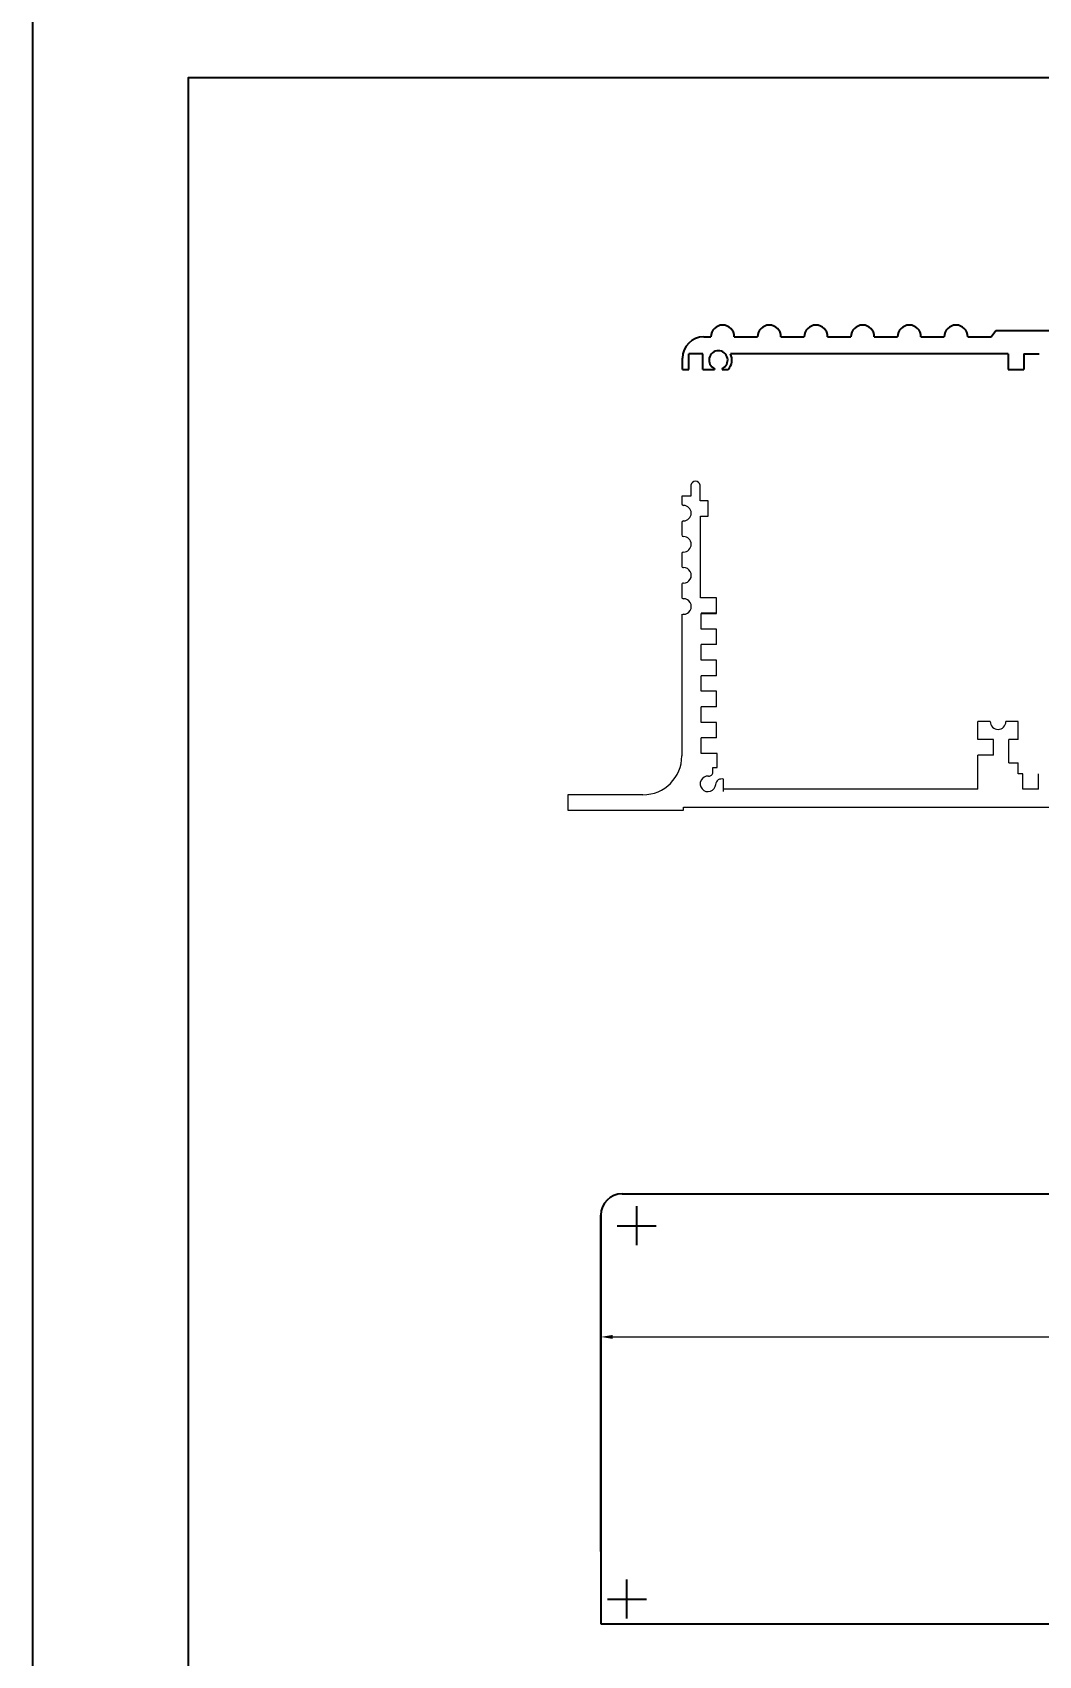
# Model space of a CAD drawing. Header units: millimetres. Extents: x 0 to 6709, y 0 to 2428.
# Drawn here: x 839.3 to 968.6, y 2008 to 2216.7 of the extents above; entities that cross this region are included whole.
import ezdxf

# ---------------------------------------------------------------- set-up
doc = ezdxf.new("R2010")
doc.units = ezdxf.units.MM
doc.header["$PDMODE"] = 2
doc.header["$PDSIZE"] = 3
doc.dimstyles.new('ISO-25$0', dxfattribs={"dimtxt": 3.5, "dimasz": 1.5, "dimexe": 0, "dimexo": 0, "dimgap": 0.3, "dimtad": 1, "dimtih": 1, "dimtoh": 1, "dimdec": 1, "dimdsep": 46, "dimtxsty": 'Standard', "dimcen": 0, "dimaunit": 1, "dimadec": 0, "dimazin": 3, "dimtfac": 1, "dimtdec": 1, "dimtofl": 0, "dimtmove": 0, "dimatfit": 3, "dimfxl": 1, "dimlwd": 9, "dimlwe": 9, "dimarcsym": 0})

# ---------------------------------------------------------------- blocks, each defined once
blk = doc.blocks.new('*D38')
at = {"color": 0, "lineweight": 9, "transparency": 16777216}
for p, q in [((912.32, 2038.38), (912.32, 2049.01)), ((913.82, 2049.01), (1071.52, 2049.01)), ((1073.02, 2045.56), (1073.02, 2049.01))]:
    blk.add_line(p, q, dxfattribs=at)
at = {"color": 0, "transparency": 16777216}
for points in [[(913.82, 2049.26), (913.82, 2048.76), (912.32, 2049.01)], [(1071.52, 2049.26), (1071.52, 2048.76), (1073.02, 2049.01)]]:
    blk.add_solid(points, dxfattribs=at)
at = {"layer": 'Defpoints', "color": 0, "transparency": 16777216}
for p in [(1073.02, 2049.01), (1073.02, 2045.56), (912.32, 2038.38)]:
    blk.add_point(p, dxfattribs=at)
at = {"color": 0, "transparency": 16777216, "insert": (982.85, 2051.1), "char_height": 3.5, "attachment_point": 5}
blk.add_mtext('160.7', dxfattribs=at)

msp = doc.modelspace()

# ---------------------------------------------------------------- linework, layer by layer
for p, q in [((925.57, 2177.59), (926.47, 2177.59)), ((929.47, 2177.59), (932.47, 2177.59)), ((935.47, 2177.59), (938.47, 2177.59)), ((941.47, 2177.59), (944.47, 2177.59)), ((947.47, 2177.59), (950.47, 2177.59)), ((953.47, 2177.59), (956.47, 2177.59)), ((959.47, 2177.59), (962.47, 2177.59)), ((962.47, 2177.59), (963.07, 2178.39)), ((963.07, 2178.39), (1007.27, 2178.39)), ((922.82, 2173.39), (922.82, 2174.84)), ((923.62, 2173.39), (923.62, 2175.39)), ((925.42, 2175.39), (923.62, 2175.39)), ((925.42, 2173.39), (925.42, 2175.39)), ((964.67, 2175.39), (928.98, 2175.39)), ((964.67, 2175.39), (964.67, 2173.39)), ((966.67, 2175.39), (966.67, 2173.39)), ((966.67, 2175.39), (968.67, 2175.39)), ((922.82, 2173.39), (923.62, 2173.39)), ((925.42, 2173.39), (926.92, 2173.39)), ((926.92, 2173.5), (926.92, 2173.39)), ((927.92, 2173.5), (927.92, 2173.39)), ((927.92, 2173.39), (928.69, 2173.39)), ((964.67, 2173.39), (966.67, 2173.39)), ((927.19, 2142.01), (925.19, 2142.01)), ((915.07, 2067.41), (1070.27, 2067.41)), ((916.92, 2060.81), (916.92, 2065.81)), ((941.07, 2067.41), (1048.6, 2067.41)), ((912.32, 2021.41), (912.32, 2064.66)), ((912.32, 2064.66), (912.32, 2012.11)), ((912.32, 2063.86), (912.32, 2060.41)), ((914.42, 2063.31), (919.42, 2063.31)), ((915.67, 2012.81), (915.67, 2017.81)), ((913.17, 2015.31), (918.17, 2015.31)), ((912.32, 2012.11), (1073.02, 2012.11))]:
    msp.add_line(p, q)
at = {"color": 7, "linetype": 'Continuous', "lineweight": 15}
for p, q in [((923.88, 2158.51), (923.88, 2157.11)), ((925.08, 2156.51), (925.08, 2158.51)), ((922.73, 2157.11), (922.73, 2156.11)), ((923.88, 2157.11), (922.73, 2157.11)), ((926.13, 2156.51), (925.08, 2156.51)), ((926.13, 2154.51), (926.13, 2156.51)), ((922.73, 2153.71), (922.73, 2152.11)), ((925.13, 2154.51), (926.13, 2154.51)), ((925.13, 2144.01), (925.13, 2154.51)), ((922.73, 2149.71), (922.73, 2148.11)), ((922.73, 2145.71), (922.73, 2144.11)), ((927.19, 2144.01), (925.13, 2144.01)), ((927.19, 2142.01), (927.19, 2144.01)), ((922.73, 2141.91), (922.73, 2123.71)), ((925.19, 2140.01), (925.19, 2142.01)), ((927.19, 2140.01), (925.19, 2140.01)), ((927.19, 2138.01), (927.19, 2140.01)), ((927.19, 2138.01), (925.19, 2138.01)), ((925.19, 2136.01), (925.19, 2138.01)), ((927.19, 2136.01), (925.19, 2136.01)), ((927.19, 2134.01), (927.19, 2136.01)), ((927.19, 2134.01), (925.19, 2134.01)), ((925.19, 2132.01), (925.19, 2134.01)), ((927.19, 2132.01), (925.19, 2132.01)), ((927.19, 2130.01), (927.19, 2132.01)), ((927.19, 2130.01), (925.19, 2130.01)), ((925.19, 2128.01), (925.19, 2130.01)), ((927.19, 2128.01), (925.19, 2128.01)), ((927.19, 2126.01), (927.19, 2128.01)), ((962.38, 2128.11), (960.78, 2128.11)), ((960.78, 2125.81), (960.78, 2128.11)), ((965.98, 2128.11), (964.38, 2128.11)), ((965.98, 2125.81), (965.98, 2128.11)), ((927.19, 2126.01), (925.19, 2126.01)), ((925.19, 2124.01), (925.19, 2126.01)), ((962.78, 2125.81), (960.78, 2125.81)), ((962.78, 2123.81), (962.78, 2125.81)), ((965.98, 2125.81), (964.78, 2125.81)), ((964.78, 2122.81), (964.78, 2125.81)), ((927.26, 2124.01), (925.19, 2124.01)), ((926.71, 2122.21), (927.26, 2122.21)), ((926.71, 2121.6), (926.71, 2122.21)), ((927.26, 2122.21), (927.26, 2124.01)), ((962.78, 2123.81), (960.78, 2123.81)), ((960.78, 2119.41), (960.78, 2123.81)), ((964.78, 2122.81), (965.98, 2122.81)), ((965.98, 2121.41), (965.98, 2122.81)), ((928.08, 2119.11), (928.08, 2120.7)), ((966.58, 2121.41), (965.98, 2121.41)), ((966.58, 2119.41), (966.58, 2121.41)), ((968.58, 2119.41), (968.58, 2121.41)), ((908.08, 2118.71), (908.08, 2116.71)), ((917.73, 2118.71), (908.08, 2118.71)), ((960.78, 2119.41), (928.08, 2119.41)), ((968.58, 2119.41), (966.58, 2119.41)), ((908.08, 2116.71), (922.94, 2116.71)), ((922.94, 2117.11), (997.69, 2117.11)), ((922.94, 2116.71), (922.94, 2117.11))]:
    msp.add_line(p, q, dxfattribs=at)
for points in [[(1433.25, 1810.87), (1433.25, 2230.87), (839.25, 2230.87), (839.25, 1810.87)], [(859.25, 1830.87), (1413.25, 1830.87), (1413.25, 2210.87), (859.25, 2210.87)]]:
    msp.add_lwpolyline(points, close=True)
for centre, radius, start, end in [((927.97, 2177.59), 1.5, 0, 180), ((933.97, 2177.59), 1.5, 0, 180), ((939.97, 2177.59), 1.5, 0, 180), ((945.97, 2177.59), 1.5, 0, 180), ((951.97, 2177.59), 1.5, 0, 180), ((957.97, 2177.59), 1.5, 0, 180), ((925.57, 2174.84), 2.75, 90, 180), ((927.42, 2174.59), 1.2, 294.6243, 245.3757), ((927.42, 2174.59), 1.75, 316.7082, 27.2029), ((915.07, 2064.66), 2.75, 90, 180)]:
    msp.add_arc(centre, radius, start, end)
for centre, radius, start, end in [((924.48, 2158.4), 0.61, 10.3889, 169.6111), ((922.93, 2156.11), 0.2, 180, 269.7613), ((922.93, 2154.91), 1, 270.2387, 89.7613), ((922.93, 2153.71), 0.2, 90.2387, 180), ((922.93, 2152.11), 0.2, 180, 269.7613), ((922.93, 2150.91), 1, 270.2387, 89.7613), ((922.93, 2149.71), 0.2, 90.2387, 180), ((922.93, 2148.11), 0.2, 180, 270.6415), ((922.94, 2146.91), 1, 269.3585, 90.6415), ((922.93, 2145.71), 0.2, 89.3585, 180), ((922.93, 2144.11), 0.2, 180, 270.6415), ((922.94, 2142.91), 1, 269.3585, 90.6415), ((922.93, 2141.71), 0.2, 89.3585, 180), ((963.38, 2128.11), 1, 180, 0), ((917.73, 2123.71), 5, 270, 0), ((926.08, 2120.11), 1, 84.8743, 356.0781), ((926.21, 2121.6), 0.5, 264.8743, 0), ((927.82, 2119.99), 0.75, 70.2658, 176.0781)]:
    msp.add_arc(centre, radius, start, end, dxfattribs=at)

# ---------------------------------------------------------------- dimensions: what is measured, and where the dimension line sits
dim = msp.add_linear_dim(base=(1073.02, 2049.01), p1=(912.32, 2038.38), p2=(1073.02, 2045.56), dimstyle='ISO-25$0')
dim.commit()
dim.dimension.update_dxf_attribs({"geometry": '*D38', "text_midpoint": (982.85, 2049.01), "dimtype": 160})

doc.saveas('drawing.dxf')
